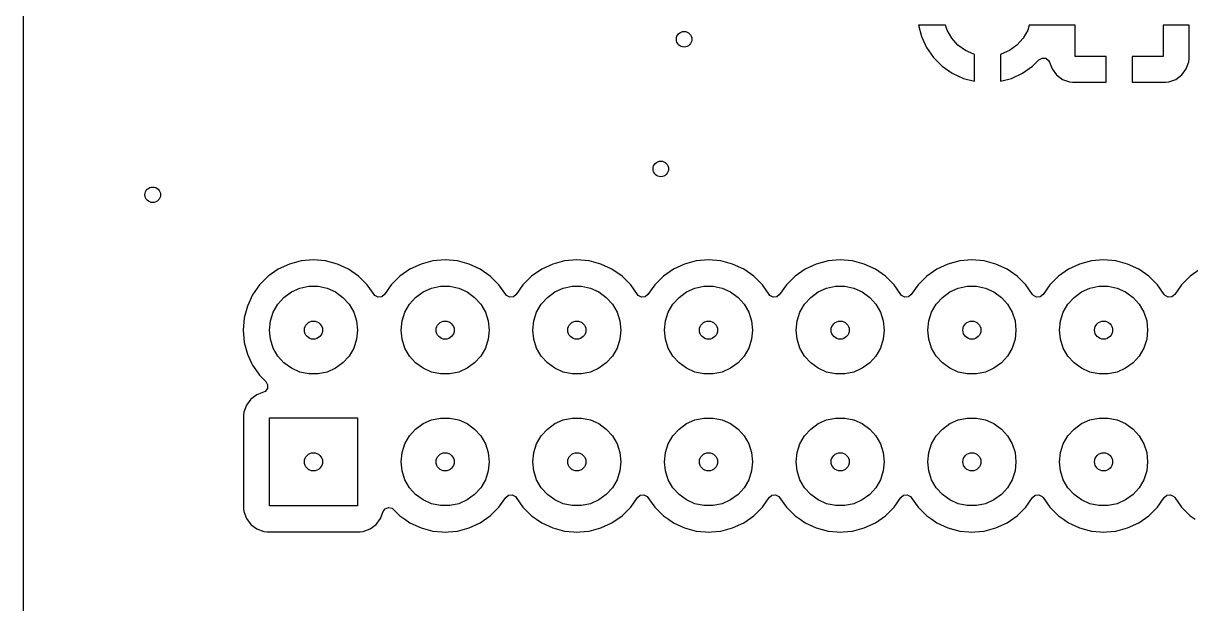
# Model space of a CAD drawing. Extents: x 0.03 to 1.97, y 0.03 to 3.58.
# Drawn here: x 0.03 to 0.916, y 2.692 to 3.133 of the extents above; entities that cross this region are included whole.
import ezdxf

# ---------------------------------------------------------------- set-up
doc = ezdxf.new("R2010")
doc.units = 0
doc.header["$MEASUREMENT"] = 0
doc.layers.add('BLACK', color=7, linetype='CONTINUOUS')

msp = doc.modelspace()

# ---------------------------------------------------------------- linework, layer by layer
at = {"layer": 'BLACK', "linetype": 'CONTINUOUS'}
for p, q in [((0.0297, 2.9), (0.0297, 3.24134)), ((0.70942, 3.1315), (0.71168, 3.12309)), ((0.73002, 3.1315), (0.70942, 3.1315)), ((0.73124, 3.12773), (0.73002, 3.1315)), ((0.79361, 3.1315), (0.79238, 3.12773)), ((0.82835, 3.1315), (0.79361, 3.1315)), ((0.82835, 3.10787), (0.82835, 3.1315)), ((0.91496, 3.1315), (0.89528, 3.1315)), ((0.89528, 3.1315), (0.89528, 3.10787)), ((0.91496, 3.10599), (0.91496, 3.1315)), ((0.71168, 3.12309), (0.71168, 3.12309)), ((0.71168, 3.12309), (0.71561, 3.11466)), ((0.73474, 3.12167), (0.73124, 3.12773)), ((0.73942, 3.11647), (0.73474, 3.12167)), ((0.78888, 3.12167), (0.7842, 3.11647)), ((0.79238, 3.12773), (0.78888, 3.12167)), ((0.71561, 3.11466), (0.72094, 3.10704)), ((0.74508, 3.11236), (0.73942, 3.11647)), ((0.75147, 3.10951), (0.74508, 3.11236)), ((0.77854, 3.11236), (0.77215, 3.10951)), ((0.7842, 3.11647), (0.77854, 3.11236)), ((0.72094, 3.10704), (0.72752, 3.10047)), ((0.75197, 3.10941), (0.75147, 3.10951)), ((0.75197, 3.08895), (0.75197, 3.10941)), ((0.77215, 3.10951), (0.77165, 3.10941)), ((0.77165, 3.10941), (0.77165, 3.08895)), ((0.79611, 3.10047), (0.80093, 3.10529)), ((0.80093, 3.10529), (0.80334, 3.10661)), ((0.80334, 3.10661), (0.80608, 3.10641)), ((0.80608, 3.10641), (0.80829, 3.10476)), ((0.80829, 3.10476), (0.80895, 3.10354)), ((0.80895, 3.10354), (0.81089, 3.09834)), ((0.85197, 3.10787), (0.82835, 3.10787)), ((0.85197, 3.08819), (0.85197, 3.10787)), ((0.89528, 3.10787), (0.87165, 3.10787)), ((0.87165, 3.10787), (0.87165, 3.08819)), ((0.91273, 3.09834), (0.91471, 3.10365)), ((0.91471, 3.10365), (0.91496, 3.10599)), ((0.91471, 3.10365), (0.91471, 3.10365)), ((0.91496, 3.10599), (0.91496, 3.10599)), ((0.72752, 3.10047), (0.73513, 3.09513)), ((0.73513, 3.09513), (0.74356, 3.0912)), ((0.78006, 3.0912), (0.78849, 3.09513)), ((0.78849, 3.09513), (0.79611, 3.10047)), ((0.81089, 3.09834), (0.81089, 3.09834)), ((0.81089, 3.09834), (0.81428, 3.09381)), ((0.81428, 3.09381), (0.81428, 3.09381)), ((0.81428, 3.09381), (0.81882, 3.09042)), ((0.90481, 3.09042), (0.90934, 3.09381)), ((0.90934, 3.09381), (0.91273, 3.09834)), ((0.90934, 3.09381), (0.90934, 3.09381)), ((0.91273, 3.09834), (0.91273, 3.09834)), ((0.74356, 3.0912), (0.74356, 3.0912)), ((0.74356, 3.0912), (0.75197, 3.08895)), ((0.77165, 3.08895), (0.78006, 3.0912)), ((0.78006, 3.0912), (0.78006, 3.0912)), ((0.81882, 3.09042), (0.81882, 3.09042)), ((0.81882, 3.09042), (0.82412, 3.08844)), ((0.82412, 3.08844), (0.82412, 3.08844)), ((0.82412, 3.08844), (0.82646, 3.08819)), ((0.82646, 3.08819), (0.82646, 3.08819)), ((0.82646, 3.08819), (0.85197, 3.08819)), ((0.87165, 3.08819), (0.89716, 3.08819)), ((0.89716, 3.08819), (0.8995, 3.08844)), ((0.89716, 3.08819), (0.89716, 3.08819)), ((0.8995, 3.08844), (0.90041, 3.08878)), ((0.8995, 3.08844), (0.8995, 3.08844)), ((0.90041, 3.08878), (0.90481, 3.09042)), ((0.90481, 3.09042), (0.90481, 3.09042)), ((0.24073, 2.95256), (0.23175, 2.95015)), ((0.25, 2.95337), (0.24073, 2.95256)), ((0.24073, 2.95256), (0.24073, 2.95256)), ((0.25927, 2.95256), (0.25, 2.95337)), ((0.25, 2.95337), (0.25, 2.95337)), ((0.26825, 2.95015), (0.25927, 2.95256)), ((0.25927, 2.95256), (0.25927, 2.95256)), ((0.34073, 2.95256), (0.33175, 2.95015)), ((0.35, 2.95337), (0.34073, 2.95256)), ((0.34073, 2.95256), (0.34073, 2.95256)), ((0.35927, 2.95256), (0.35, 2.95337)), ((0.35, 2.95337), (0.35, 2.95337)), ((0.36825, 2.95015), (0.35927, 2.95256)), ((0.35927, 2.95256), (0.35927, 2.95256)), ((0.44073, 2.95256), (0.43175, 2.95015)), ((0.45, 2.95337), (0.44073, 2.95256)), ((0.44073, 2.95256), (0.44073, 2.95256)), ((0.45927, 2.95256), (0.45, 2.95337)), ((0.45, 2.95337), (0.45, 2.95337)), ((0.46825, 2.95015), (0.45927, 2.95256)), ((0.45927, 2.95256), (0.45927, 2.95256)), ((0.54073, 2.95256), (0.53175, 2.95015)), ((0.55, 2.95337), (0.54073, 2.95256)), ((0.54073, 2.95256), (0.54073, 2.95256)), ((0.55927, 2.95256), (0.55, 2.95337)), ((0.55, 2.95337), (0.55, 2.95337)), ((0.56825, 2.95015), (0.55927, 2.95256)), ((0.55927, 2.95256), (0.55927, 2.95256)), ((0.64073, 2.95256), (0.63175, 2.95015)), ((0.65, 2.95337), (0.64073, 2.95256)), ((0.64073, 2.95256), (0.64073, 2.95256)), ((0.65927, 2.95256), (0.65, 2.95337)), ((0.65, 2.95337), (0.65, 2.95337)), ((0.66825, 2.95015), (0.65927, 2.95256)), ((0.65927, 2.95256), (0.65927, 2.95256)), ((0.74073, 2.95256), (0.73175, 2.95015)), ((0.75, 2.95337), (0.74073, 2.95256)), ((0.74073, 2.95256), (0.74073, 2.95256)), ((0.75927, 2.95256), (0.75, 2.95337)), ((0.75, 2.95337), (0.75, 2.95337)), ((0.76825, 2.95015), (0.75927, 2.95256)), ((0.75927, 2.95256), (0.75927, 2.95256)), ((0.84073, 2.95256), (0.83175, 2.95015)), ((0.85, 2.95337), (0.84073, 2.95256)), ((0.84073, 2.95256), (0.84073, 2.95256)), ((0.85927, 2.95256), (0.85, 2.95337)), ((0.85, 2.95337), (0.85, 2.95337)), ((0.86825, 2.95015), (0.85927, 2.95256)), ((0.85927, 2.95256), (0.85927, 2.95256)), ((0.22331, 2.94622), (0.21569, 2.94089)), ((0.23175, 2.95015), (0.22331, 2.94622)), ((0.22331, 2.94622), (0.22331, 2.94622)), ((0.23175, 2.95015), (0.23175, 2.95015)), ((0.27669, 2.94622), (0.26825, 2.95015)), ((0.26825, 2.95015), (0.26825, 2.95015)), ((0.26825, 2.95015), (0.26825, 2.95015)), ((0.28431, 2.94089), (0.27669, 2.94622)), ((0.27669, 2.94622), (0.27669, 2.94622)), ((0.27669, 2.94622), (0.27669, 2.94622)), ((0.32331, 2.94622), (0.31569, 2.94089)), ((0.33175, 2.95015), (0.32331, 2.94622)), ((0.32331, 2.94622), (0.32331, 2.94622)), ((0.33175, 2.95015), (0.33175, 2.95015)), ((0.37669, 2.94622), (0.36825, 2.95015)), ((0.36825, 2.95015), (0.36825, 2.95015)), ((0.36825, 2.95015), (0.36825, 2.95015)), ((0.38431, 2.94089), (0.37669, 2.94622)), ((0.37669, 2.94622), (0.37669, 2.94622)), ((0.37669, 2.94622), (0.37669, 2.94622)), ((0.42331, 2.94622), (0.41569, 2.94089)), ((0.43175, 2.95015), (0.42331, 2.94622)), ((0.42331, 2.94622), (0.42331, 2.94622)), ((0.43175, 2.95015), (0.43175, 2.95015)), ((0.47669, 2.94622), (0.46825, 2.95015)), ((0.46825, 2.95015), (0.46825, 2.95015)), ((0.46825, 2.95015), (0.46825, 2.95015)), ((0.48431, 2.94089), (0.47669, 2.94622)), ((0.47669, 2.94622), (0.47669, 2.94622)), ((0.47669, 2.94622), (0.47669, 2.94622)), ((0.52331, 2.94622), (0.51569, 2.94089)), ((0.53175, 2.95015), (0.52331, 2.94622)), ((0.52331, 2.94622), (0.52331, 2.94622)), ((0.53175, 2.95015), (0.53175, 2.95015)), ((0.57669, 2.94622), (0.56825, 2.95015)), ((0.56825, 2.95015), (0.56825, 2.95015)), ((0.56825, 2.95015), (0.56825, 2.95015)), ((0.58431, 2.94089), (0.57669, 2.94622)), ((0.57669, 2.94622), (0.57669, 2.94622)), ((0.57669, 2.94622), (0.57669, 2.94622)), ((0.62331, 2.94622), (0.61569, 2.94089)), ((0.63175, 2.95015), (0.62331, 2.94622)), ((0.62331, 2.94622), (0.62331, 2.94622)), ((0.63175, 2.95015), (0.63175, 2.95015)), ((0.67669, 2.94622), (0.66825, 2.95015)), ((0.66825, 2.95015), (0.66825, 2.95015)), ((0.66825, 2.95015), (0.66825, 2.95015)), ((0.68431, 2.94089), (0.67669, 2.94622)), ((0.67669, 2.94622), (0.67669, 2.94622)), ((0.67669, 2.94622), (0.67669, 2.94622)), ((0.72331, 2.94622), (0.71569, 2.94089)), ((0.73175, 2.95015), (0.72331, 2.94622)), ((0.72331, 2.94622), (0.72331, 2.94622)), ((0.73175, 2.95015), (0.73175, 2.95015)), ((0.77669, 2.94622), (0.76825, 2.95015)), ((0.76825, 2.95015), (0.76825, 2.95015)), ((0.76825, 2.95015), (0.76825, 2.95015)), ((0.78431, 2.94089), (0.77669, 2.94622)), ((0.77669, 2.94622), (0.77669, 2.94622)), ((0.77669, 2.94622), (0.77669, 2.94622)), ((0.82331, 2.94622), (0.81569, 2.94089)), ((0.83175, 2.95015), (0.82331, 2.94622)), ((0.82331, 2.94622), (0.82331, 2.94622)), ((0.83175, 2.95015), (0.83175, 2.95015)), ((0.87669, 2.94622), (0.86825, 2.95015)), ((0.86825, 2.95015), (0.86825, 2.95015)), ((0.86825, 2.95015), (0.86825, 2.95015)), ((0.88431, 2.94089), (0.87669, 2.94622)), ((0.87669, 2.94622), (0.87669, 2.94622)), ((0.87669, 2.94622), (0.87669, 2.94622)), ((0.92331, 2.94622), (0.91569, 2.94089)), ((0.20911, 2.93431), (0.20378, 2.92669)), ((0.21569, 2.94089), (0.20911, 2.93431)), ((0.29089, 2.93431), (0.28431, 2.94089)), ((0.28431, 2.94089), (0.28431, 2.94089)), ((0.296, 2.927), (0.29089, 2.93431)), ((0.30911, 2.93431), (0.304, 2.927)), ((0.31569, 2.94089), (0.30911, 2.93431)), ((0.39089, 2.93431), (0.38431, 2.94089)), ((0.38431, 2.94089), (0.38431, 2.94089)), ((0.396, 2.927), (0.39089, 2.93431)), ((0.40911, 2.93431), (0.404, 2.927)), ((0.41569, 2.94089), (0.40911, 2.93431)), ((0.49089, 2.93431), (0.48431, 2.94089)), ((0.48431, 2.94089), (0.48431, 2.94089)), ((0.496, 2.927), (0.49089, 2.93431)), ((0.50911, 2.93431), (0.504, 2.927)), ((0.51569, 2.94089), (0.50911, 2.93431)), ((0.59089, 2.93431), (0.58431, 2.94089)), ((0.58431, 2.94089), (0.58431, 2.94089)), ((0.596, 2.927), (0.59089, 2.93431)), ((0.60911, 2.93431), (0.604, 2.927)), ((0.61569, 2.94089), (0.60911, 2.93431)), ((0.69089, 2.93431), (0.68431, 2.94089)), ((0.68431, 2.94089), (0.68431, 2.94089)), ((0.696, 2.927), (0.69089, 2.93431)), ((0.70911, 2.93431), (0.704, 2.927)), ((0.71569, 2.94089), (0.70911, 2.93431)), ((0.79089, 2.93431), (0.78431, 2.94089)), ((0.78431, 2.94089), (0.78431, 2.94089)), ((0.796, 2.927), (0.79089, 2.93431)), ((0.80911, 2.93431), (0.804, 2.927)), ((0.81569, 2.94089), (0.80911, 2.93431)), ((0.89089, 2.93431), (0.88431, 2.94089)), ((0.88431, 2.94089), (0.88431, 2.94089)), ((0.896, 2.927), (0.89089, 2.93431)), ((0.90911, 2.93431), (0.904, 2.927)), ((0.91569, 2.94089), (0.90911, 2.93431)), ((0.20378, 2.92669), (0.19985, 2.91825)), ((0.20378, 2.92669), (0.20378, 2.92669)), ((0.22761, 2.92487), (0.23327, 2.92898)), ((0.23327, 2.92898), (0.23966, 2.93183)), ((0.23966, 2.93183), (0.2465, 2.93328)), ((0.2465, 2.93328), (0.2535, 2.93328)), ((0.2535, 2.93328), (0.26034, 2.93183)), ((0.26034, 2.93183), (0.26673, 2.92898)), ((0.26673, 2.92898), (0.27239, 2.92487)), ((0.29666, 2.92624), (0.296, 2.927)), ((0.29911, 2.925), (0.29666, 2.92624)), ((0.30185, 2.92528), (0.29911, 2.925)), ((0.304, 2.927), (0.30185, 2.92528)), ((0.32761, 2.92487), (0.33327, 2.92898)), ((0.33327, 2.92898), (0.33966, 2.93183)), ((0.33966, 2.93183), (0.3465, 2.93328)), ((0.3465, 2.93328), (0.3535, 2.93328)), ((0.3535, 2.93328), (0.36034, 2.93183)), ((0.36034, 2.93183), (0.36673, 2.92898)), ((0.36673, 2.92898), (0.37239, 2.92487)), ((0.39666, 2.92624), (0.396, 2.927)), ((0.39911, 2.925), (0.39666, 2.92624)), ((0.40185, 2.92528), (0.39911, 2.925)), ((0.404, 2.927), (0.40185, 2.92528)), ((0.42761, 2.92487), (0.43327, 2.92898)), ((0.43327, 2.92898), (0.43966, 2.93183)), ((0.43966, 2.93183), (0.4465, 2.93328)), ((0.4465, 2.93328), (0.4535, 2.93328)), ((0.4535, 2.93328), (0.46034, 2.93183)), ((0.46034, 2.93183), (0.46673, 2.92898)), ((0.46673, 2.92898), (0.47239, 2.92487)), ((0.49666, 2.92624), (0.496, 2.927)), ((0.49911, 2.925), (0.49666, 2.92624)), ((0.50185, 2.92528), (0.49911, 2.925)), ((0.504, 2.927), (0.50185, 2.92528)), ((0.52761, 2.92487), (0.53327, 2.92898)), ((0.53327, 2.92898), (0.53966, 2.93183)), ((0.53966, 2.93183), (0.5465, 2.93328)), ((0.5465, 2.93328), (0.5535, 2.93328)), ((0.5535, 2.93328), (0.56034, 2.93183)), ((0.56034, 2.93183), (0.56673, 2.92898)), ((0.56673, 2.92898), (0.57239, 2.92487)), ((0.59666, 2.92624), (0.596, 2.927)), ((0.59911, 2.925), (0.59666, 2.92624)), ((0.60185, 2.92528), (0.59911, 2.925)), ((0.604, 2.927), (0.60185, 2.92528)), ((0.62761, 2.92487), (0.63327, 2.92898)), ((0.63327, 2.92898), (0.63966, 2.93183)), ((0.63966, 2.93183), (0.6465, 2.93328)), ((0.6465, 2.93328), (0.6535, 2.93328)), ((0.6535, 2.93328), (0.66034, 2.93183)), ((0.66034, 2.93183), (0.66673, 2.92898)), ((0.66673, 2.92898), (0.67239, 2.92487)), ((0.69666, 2.92624), (0.696, 2.927)), ((0.69911, 2.925), (0.69666, 2.92624)), ((0.70185, 2.92528), (0.69911, 2.925)), ((0.704, 2.927), (0.70185, 2.92528)), ((0.72761, 2.92487), (0.73327, 2.92898)), ((0.73327, 2.92898), (0.73966, 2.93183)), ((0.73966, 2.93183), (0.7465, 2.93328)), ((0.7465, 2.93328), (0.7535, 2.93328)), ((0.7535, 2.93328), (0.76034, 2.93183)), ((0.76034, 2.93183), (0.76673, 2.92898)), ((0.76673, 2.92898), (0.77239, 2.92487)), ((0.79666, 2.92624), (0.796, 2.927)), ((0.79911, 2.925), (0.79666, 2.92624)), ((0.80185, 2.92528), (0.79911, 2.925)), ((0.804, 2.927), (0.80185, 2.92528)), ((0.82761, 2.92487), (0.83327, 2.92898)), ((0.83327, 2.92898), (0.83966, 2.93183)), ((0.83966, 2.93183), (0.8465, 2.93328)), ((0.8465, 2.93328), (0.8535, 2.93328)), ((0.8535, 2.93328), (0.86034, 2.93183)), ((0.86034, 2.93183), (0.86673, 2.92898)), ((0.86673, 2.92898), (0.87239, 2.92487)), ((0.89666, 2.92624), (0.896, 2.927)), ((0.89911, 2.925), (0.89666, 2.92624)), ((0.90185, 2.92528), (0.89911, 2.925)), ((0.904, 2.927), (0.90185, 2.92528)), ((0.19985, 2.91825), (0.19744, 2.90927)), ((0.19985, 2.91825), (0.19985, 2.91825)), ((0.21943, 2.91361), (0.22293, 2.91967)), ((0.22293, 2.91967), (0.22761, 2.92487)), ((0.27239, 2.92487), (0.27707, 2.91967)), ((0.27707, 2.91967), (0.28057, 2.91361)), ((0.31943, 2.91361), (0.32293, 2.91967)), ((0.32293, 2.91967), (0.32761, 2.92487)), ((0.37239, 2.92487), (0.37707, 2.91967)), ((0.37707, 2.91967), (0.38057, 2.91361)), ((0.41943, 2.91361), (0.42293, 2.91967)), ((0.42293, 2.91967), (0.42761, 2.92487)), ((0.47239, 2.92487), (0.47707, 2.91967)), ((0.47707, 2.91967), (0.48057, 2.91361)), ((0.51943, 2.91361), (0.52293, 2.91967)), ((0.52293, 2.91967), (0.52761, 2.92487)), ((0.57239, 2.92487), (0.57707, 2.91967)), ((0.57707, 2.91967), (0.58057, 2.91361)), ((0.61943, 2.91361), (0.62293, 2.91967)), ((0.62293, 2.91967), (0.62761, 2.92487)), ((0.67239, 2.92487), (0.67707, 2.91967)), ((0.67707, 2.91967), (0.68057, 2.91361)), ((0.71943, 2.91361), (0.72293, 2.91967)), ((0.72293, 2.91967), (0.72761, 2.92487)), ((0.77239, 2.92487), (0.77707, 2.91967)), ((0.77707, 2.91967), (0.78057, 2.91361)), ((0.81943, 2.91361), (0.82293, 2.91967)), ((0.82293, 2.91967), (0.82761, 2.92487)), ((0.87239, 2.92487), (0.87707, 2.91967)), ((0.87707, 2.91967), (0.88057, 2.91361)), ((0.19744, 2.90927), (0.19663, 2.9)), ((0.19744, 2.90927), (0.19744, 2.90927)), ((0.21727, 2.90696), (0.21943, 2.91361)), ((0.28057, 2.91361), (0.28273, 2.90696)), ((0.31727, 2.90696), (0.31943, 2.91361)), ((0.38057, 2.91361), (0.38273, 2.90696)), ((0.41727, 2.90696), (0.41943, 2.91361)), ((0.48057, 2.91361), (0.48273, 2.90696)), ((0.51727, 2.90696), (0.51943, 2.91361)), ((0.58057, 2.91361), (0.58273, 2.90696)), ((0.61727, 2.90696), (0.61943, 2.91361)), ((0.68057, 2.91361), (0.68273, 2.90696)), ((0.71727, 2.90696), (0.71943, 2.91361)), ((0.78057, 2.91361), (0.78273, 2.90696)), ((0.81727, 2.90696), (0.81943, 2.91361)), ((0.88057, 2.91361), (0.88273, 2.90696)), ((0.0297, 2.605), (0.0297, 2.9)), ((0.19663, 2.9), (0.19744, 2.89073)), ((0.19663, 2.9), (0.19663, 2.9)), ((0.21654, 2.9), (0.21727, 2.90696)), ((0.21727, 2.89304), (0.21654, 2.9)), ((0.28273, 2.90696), (0.28346, 2.9)), ((0.28346, 2.9), (0.28273, 2.89304)), ((0.31654, 2.9), (0.31727, 2.90696)), ((0.31727, 2.89304), (0.31654, 2.9)), ((0.38273, 2.90696), (0.38346, 2.9)), ((0.38346, 2.9), (0.38273, 2.89304)), ((0.41654, 2.9), (0.41727, 2.90696)), ((0.41727, 2.89304), (0.41654, 2.9)), ((0.48273, 2.90696), (0.48346, 2.9)), ((0.48346, 2.9), (0.48273, 2.89304)), ((0.51654, 2.9), (0.51727, 2.90696)), ((0.51727, 2.89304), (0.51654, 2.9)), ((0.58273, 2.90696), (0.58346, 2.9)), ((0.58346, 2.9), (0.58273, 2.89304)), ((0.61654, 2.9), (0.61727, 2.90696)), ((0.61727, 2.89304), (0.61654, 2.9)), ((0.68273, 2.90696), (0.68346, 2.9)), ((0.68346, 2.9), (0.68273, 2.89304)), ((0.71654, 2.9), (0.71727, 2.90696)), ((0.71727, 2.89304), (0.71654, 2.9)), ((0.78273, 2.90696), (0.78346, 2.9)), ((0.78346, 2.9), (0.78273, 2.89304)), ((0.81654, 2.9), (0.81727, 2.90696)), ((0.81727, 2.89304), (0.81654, 2.9)), ((0.88273, 2.90696), (0.88346, 2.9)), ((0.88346, 2.9), (0.88273, 2.89304)), ((0.19744, 2.89073), (0.19744, 2.89073)), ((0.19744, 2.89073), (0.19985, 2.88175)), ((0.21943, 2.88639), (0.21727, 2.89304)), ((0.28273, 2.89304), (0.28057, 2.88639)), ((0.31943, 2.88639), (0.31727, 2.89304)), ((0.38273, 2.89304), (0.38057, 2.88639)), ((0.41943, 2.88639), (0.41727, 2.89304)), ((0.48273, 2.89304), (0.48057, 2.88639)), ((0.51943, 2.88639), (0.51727, 2.89304)), ((0.58273, 2.89304), (0.58057, 2.88639)), ((0.61943, 2.88639), (0.61727, 2.89304)), ((0.68273, 2.89304), (0.68057, 2.88639)), ((0.71943, 2.88639), (0.71727, 2.89304)), ((0.78273, 2.89304), (0.78057, 2.88639)), ((0.81943, 2.88639), (0.81727, 2.89304)), ((0.88273, 2.89304), (0.88057, 2.88639)), ((0.19985, 2.88175), (0.19985, 2.88175)), ((0.19985, 2.88175), (0.19985, 2.88175)), ((0.19985, 2.88175), (0.20298, 2.87502)), ((0.22293, 2.88033), (0.21943, 2.88639)), ((0.28057, 2.88639), (0.27707, 2.88033)), ((0.32293, 2.88033), (0.31943, 2.88639)), ((0.38057, 2.88639), (0.37707, 2.88033)), ((0.42293, 2.88033), (0.41943, 2.88639)), ((0.48057, 2.88639), (0.47707, 2.88033)), ((0.52293, 2.88033), (0.51943, 2.88639)), ((0.58057, 2.88639), (0.57707, 2.88033)), ((0.62293, 2.88033), (0.61943, 2.88639)), ((0.68057, 2.88639), (0.67707, 2.88033)), ((0.72293, 2.88033), (0.71943, 2.88639)), ((0.78057, 2.88639), (0.77707, 2.88033)), ((0.82293, 2.88033), (0.81943, 2.88639)), ((0.88057, 2.88639), (0.87707, 2.88033)), ((0.20298, 2.87502), (0.20378, 2.87331)), ((0.20378, 2.87331), (0.20378, 2.87331)), ((0.20378, 2.87331), (0.20804, 2.86722)), ((0.22761, 2.87513), (0.22293, 2.88033)), ((0.23327, 2.87102), (0.22761, 2.87513)), ((0.27239, 2.87513), (0.26673, 2.87102)), ((0.27707, 2.88033), (0.27239, 2.87513)), ((0.32761, 2.87513), (0.32293, 2.88033)), ((0.33327, 2.87102), (0.32761, 2.87513)), ((0.37239, 2.87513), (0.36673, 2.87102)), ((0.37707, 2.88033), (0.37239, 2.87513)), ((0.42761, 2.87513), (0.42293, 2.88033)), ((0.43327, 2.87102), (0.42761, 2.87513)), ((0.47239, 2.87513), (0.46673, 2.87102)), ((0.47707, 2.88033), (0.47239, 2.87513)), ((0.52761, 2.87513), (0.52293, 2.88033)), ((0.53327, 2.87102), (0.52761, 2.87513)), ((0.57239, 2.87513), (0.56673, 2.87102)), ((0.57707, 2.88033), (0.57239, 2.87513)), ((0.62761, 2.87513), (0.62293, 2.88033)), ((0.63327, 2.87102), (0.62761, 2.87513)), ((0.67239, 2.87513), (0.66673, 2.87102)), ((0.67707, 2.88033), (0.67239, 2.87513)), ((0.72761, 2.87513), (0.72293, 2.88033)), ((0.73327, 2.87102), (0.72761, 2.87513)), ((0.77239, 2.87513), (0.76673, 2.87102)), ((0.77707, 2.88033), (0.77239, 2.87513)), ((0.82761, 2.87513), (0.82293, 2.88033)), ((0.83327, 2.87102), (0.82761, 2.87513)), ((0.87239, 2.87513), (0.86673, 2.87102)), ((0.87707, 2.88033), (0.87239, 2.87513)), ((0.20804, 2.86722), (0.20911, 2.86569)), ((0.20911, 2.86569), (0.20911, 2.86569)), ((0.20911, 2.86569), (0.21391, 2.86089)), ((0.23966, 2.86817), (0.23327, 2.87102)), ((0.2465, 2.86672), (0.23966, 2.86817)), ((0.2535, 2.86672), (0.2465, 2.86672)), ((0.26034, 2.86817), (0.2535, 2.86672)), ((0.26673, 2.87102), (0.26034, 2.86817)), ((0.33966, 2.86817), (0.33327, 2.87102)), ((0.3465, 2.86672), (0.33966, 2.86817)), ((0.3535, 2.86672), (0.3465, 2.86672)), ((0.36034, 2.86817), (0.3535, 2.86672)), ((0.36673, 2.87102), (0.36034, 2.86817)), ((0.43966, 2.86817), (0.43327, 2.87102)), ((0.4465, 2.86672), (0.43966, 2.86817)), ((0.4535, 2.86672), (0.4465, 2.86672)), ((0.46034, 2.86817), (0.4535, 2.86672)), ((0.46673, 2.87102), (0.46034, 2.86817)), ((0.53966, 2.86817), (0.53327, 2.87102)), ((0.5465, 2.86672), (0.53966, 2.86817)), ((0.5535, 2.86672), (0.5465, 2.86672)), ((0.56034, 2.86817), (0.5535, 2.86672)), ((0.56673, 2.87102), (0.56034, 2.86817)), ((0.63966, 2.86817), (0.63327, 2.87102)), ((0.6465, 2.86672), (0.63966, 2.86817)), ((0.6535, 2.86672), (0.6465, 2.86672)), ((0.66034, 2.86817), (0.6535, 2.86672)), ((0.66673, 2.87102), (0.66034, 2.86817)), ((0.73966, 2.86817), (0.73327, 2.87102)), ((0.7465, 2.86672), (0.73966, 2.86817)), ((0.7535, 2.86672), (0.7465, 2.86672)), ((0.76034, 2.86817), (0.7535, 2.86672)), ((0.76673, 2.87102), (0.76034, 2.86817)), ((0.83966, 2.86817), (0.83327, 2.87102)), ((0.8465, 2.86672), (0.83966, 2.86817)), ((0.8535, 2.86672), (0.8465, 2.86672)), ((0.86034, 2.86817), (0.8535, 2.86672)), ((0.86673, 2.87102), (0.86034, 2.86817)), ((0.21504, 2.85573), (0.21339, 2.85353)), ((0.21391, 2.86089), (0.21523, 2.85848)), ((0.21523, 2.85848), (0.21504, 2.85573)), ((0.20246, 2.84754), (0.19906, 2.84301)), ((0.20699, 2.85094), (0.20246, 2.84754)), ((0.20246, 2.84754), (0.20246, 2.84754)), ((0.21217, 2.85287), (0.20699, 2.85094)), ((0.20699, 2.85094), (0.20699, 2.85094)), ((0.21339, 2.85353), (0.21217, 2.85287)), ((0.19708, 2.8377), (0.19683, 2.83535)), ((0.19906, 2.84301), (0.19708, 2.8377)), ((0.19906, 2.84301), (0.19906, 2.84301)), ((0.19683, 2.83535), (0.19683, 2.83535)), ((0.19683, 2.83535), (0.19683, 2.76465)), ((0.21654, 2.76654), (0.21654, 2.83346)), ((0.21654, 2.83346), (0.28346, 2.83346)), ((0.28346, 2.83346), (0.28346, 2.76654)), ((0.32761, 2.82487), (0.33327, 2.82898)), ((0.33327, 2.82898), (0.33966, 2.83183)), ((0.33966, 2.83183), (0.3465, 2.83328)), ((0.3465, 2.83328), (0.3535, 2.83328)), ((0.3535, 2.83328), (0.36034, 2.83183)), ((0.36034, 2.83183), (0.36673, 2.82898)), ((0.36673, 2.82898), (0.37239, 2.82487)), ((0.42761, 2.82487), (0.43327, 2.82898)), ((0.43327, 2.82898), (0.43966, 2.83183)), ((0.43966, 2.83183), (0.4465, 2.83328)), ((0.4465, 2.83328), (0.4535, 2.83328)), ((0.4535, 2.83328), (0.46034, 2.83183)), ((0.46034, 2.83183), (0.46673, 2.82898)), ((0.46673, 2.82898), (0.47239, 2.82487)), ((0.52761, 2.82487), (0.53327, 2.82898)), ((0.53327, 2.82898), (0.53966, 2.83183)), ((0.53966, 2.83183), (0.5465, 2.83328)), ((0.5465, 2.83328), (0.5535, 2.83328)), ((0.5535, 2.83328), (0.56034, 2.83183)), ((0.56034, 2.83183), (0.56673, 2.82898)), ((0.56673, 2.82898), (0.57239, 2.82487)), ((0.62761, 2.82487), (0.63327, 2.82898)), ((0.63327, 2.82898), (0.63966, 2.83183)), ((0.63966, 2.83183), (0.6465, 2.83328)), ((0.6465, 2.83328), (0.6535, 2.83328)), ((0.6535, 2.83328), (0.66034, 2.83183)), ((0.66034, 2.83183), (0.66673, 2.82898)), ((0.66673, 2.82898), (0.67239, 2.82487)), ((0.72761, 2.82487), (0.73327, 2.82898)), ((0.73327, 2.82898), (0.73966, 2.83183)), ((0.73966, 2.83183), (0.7465, 2.83328)), ((0.7465, 2.83328), (0.7535, 2.83328)), ((0.7535, 2.83328), (0.76034, 2.83183)), ((0.76034, 2.83183), (0.76673, 2.82898)), ((0.76673, 2.82898), (0.77239, 2.82487)), ((0.82761, 2.82487), (0.83327, 2.82898)), ((0.83327, 2.82898), (0.83966, 2.83183)), ((0.83966, 2.83183), (0.8465, 2.83328)), ((0.8465, 2.83328), (0.8535, 2.83328)), ((0.8535, 2.83328), (0.86034, 2.83183)), ((0.86034, 2.83183), (0.86673, 2.82898)), ((0.86673, 2.82898), (0.87239, 2.82487)), ((0.31943, 2.81361), (0.32293, 2.81967)), ((0.32293, 2.81967), (0.32761, 2.82487)), ((0.37239, 2.82487), (0.37707, 2.81967)), ((0.37707, 2.81967), (0.38057, 2.81361)), ((0.41943, 2.81361), (0.42293, 2.81967)), ((0.42293, 2.81967), (0.42761, 2.82487)), ((0.47239, 2.82487), (0.47707, 2.81967)), ((0.47707, 2.81967), (0.48057, 2.81361)), ((0.51943, 2.81361), (0.52293, 2.81967)), ((0.52293, 2.81967), (0.52761, 2.82487)), ((0.57239, 2.82487), (0.57707, 2.81967)), ((0.57707, 2.81967), (0.58057, 2.81361)), ((0.61943, 2.81361), (0.62293, 2.81967)), ((0.62293, 2.81967), (0.62761, 2.82487)), ((0.67239, 2.82487), (0.67707, 2.81967)), ((0.67707, 2.81967), (0.68057, 2.81361)), ((0.71943, 2.81361), (0.72293, 2.81967)), ((0.72293, 2.81967), (0.72761, 2.82487)), ((0.77239, 2.82487), (0.77707, 2.81967)), ((0.77707, 2.81967), (0.78057, 2.81361)), ((0.81943, 2.81361), (0.82293, 2.81967)), ((0.82293, 2.81967), (0.82761, 2.82487)), ((0.87239, 2.82487), (0.87707, 2.81967)), ((0.87707, 2.81967), (0.88057, 2.81361)), ((0.31727, 2.80696), (0.31943, 2.81361)), ((0.38057, 2.81361), (0.38273, 2.80696)), ((0.41727, 2.80696), (0.41943, 2.81361)), ((0.48057, 2.81361), (0.48273, 2.80696)), ((0.51727, 2.80696), (0.51943, 2.81361)), ((0.58057, 2.81361), (0.58273, 2.80696)), ((0.61727, 2.80696), (0.61943, 2.81361)), ((0.68057, 2.81361), (0.68273, 2.80696)), ((0.71727, 2.80696), (0.71943, 2.81361)), ((0.78057, 2.81361), (0.78273, 2.80696)), ((0.81727, 2.80696), (0.81943, 2.81361)), ((0.88057, 2.81361), (0.88273, 2.80696)), ((0.31654, 2.8), (0.31727, 2.80696)), ((0.38273, 2.80696), (0.38346, 2.8)), ((0.41654, 2.8), (0.41727, 2.80696)), ((0.48273, 2.80696), (0.48346, 2.8)), ((0.51654, 2.8), (0.51727, 2.80696)), ((0.58273, 2.80696), (0.58346, 2.8)), ((0.61654, 2.8), (0.61727, 2.80696)), ((0.68273, 2.80696), (0.68346, 2.8)), ((0.71654, 2.8), (0.71727, 2.80696)), ((0.78273, 2.80696), (0.78346, 2.8)), ((0.81654, 2.8), (0.81727, 2.80696)), ((0.88273, 2.80696), (0.88346, 2.8)), ((0.31727, 2.79304), (0.31654, 2.8)), ((0.31943, 2.78639), (0.31727, 2.79304)), ((0.38273, 2.79304), (0.38057, 2.78639)), ((0.38346, 2.8), (0.38273, 2.79304)), ((0.41727, 2.79304), (0.41654, 2.8)), ((0.41943, 2.78639), (0.41727, 2.79304)), ((0.48273, 2.79304), (0.48057, 2.78639)), ((0.48346, 2.8), (0.48273, 2.79304)), ((0.51727, 2.79304), (0.51654, 2.8)), ((0.51943, 2.78639), (0.51727, 2.79304)), ((0.58273, 2.79304), (0.58057, 2.78639)), ((0.58346, 2.8), (0.58273, 2.79304)), ((0.61727, 2.79304), (0.61654, 2.8)), ((0.61943, 2.78639), (0.61727, 2.79304)), ((0.68273, 2.79304), (0.68057, 2.78639)), ((0.68346, 2.8), (0.68273, 2.79304)), ((0.71727, 2.79304), (0.71654, 2.8)), ((0.71943, 2.78639), (0.71727, 2.79304)), ((0.78273, 2.79304), (0.78057, 2.78639)), ((0.78346, 2.8), (0.78273, 2.79304)), ((0.81727, 2.79304), (0.81654, 2.8)), ((0.81943, 2.78639), (0.81727, 2.79304)), ((0.88273, 2.79304), (0.88057, 2.78639)), ((0.88346, 2.8), (0.88273, 2.79304)), ((0.32293, 2.78033), (0.31943, 2.78639)), ((0.38057, 2.78639), (0.37707, 2.78033)), ((0.42293, 2.78033), (0.41943, 2.78639)), ((0.48057, 2.78639), (0.47707, 2.78033)), ((0.52293, 2.78033), (0.51943, 2.78639)), ((0.58057, 2.78639), (0.57707, 2.78033)), ((0.62293, 2.78033), (0.61943, 2.78639)), ((0.68057, 2.78639), (0.67707, 2.78033)), ((0.72293, 2.78033), (0.71943, 2.78639)), ((0.78057, 2.78639), (0.77707, 2.78033)), ((0.82293, 2.78033), (0.81943, 2.78639)), ((0.88057, 2.78639), (0.87707, 2.78033)), ((0.32761, 2.77513), (0.32293, 2.78033)), ((0.33327, 2.77102), (0.32761, 2.77513)), ((0.37239, 2.77513), (0.36673, 2.77102)), ((0.37707, 2.78033), (0.37239, 2.77513)), ((0.396, 2.773), (0.39815, 2.77472)), ((0.39815, 2.77472), (0.40089, 2.775)), ((0.40089, 2.775), (0.40334, 2.77376)), ((0.42761, 2.77513), (0.42293, 2.78033)), ((0.43327, 2.77102), (0.42761, 2.77513)), ((0.47239, 2.77513), (0.46673, 2.77102)), ((0.47707, 2.78033), (0.47239, 2.77513)), ((0.496, 2.773), (0.49815, 2.77472)), ((0.49815, 2.77472), (0.50089, 2.775)), ((0.50089, 2.775), (0.50334, 2.77376)), ((0.52761, 2.77513), (0.52293, 2.78033)), ((0.53327, 2.77102), (0.52761, 2.77513)), ((0.57239, 2.77513), (0.56673, 2.77102)), ((0.57707, 2.78033), (0.57239, 2.77513)), ((0.596, 2.773), (0.59815, 2.77472)), ((0.59815, 2.77472), (0.60089, 2.775)), ((0.60089, 2.775), (0.60334, 2.77376)), ((0.62761, 2.77513), (0.62293, 2.78033)), ((0.63327, 2.77102), (0.62761, 2.77513)), ((0.67239, 2.77513), (0.66673, 2.77102)), ((0.67707, 2.78033), (0.67239, 2.77513)), ((0.696, 2.773), (0.69815, 2.77472)), ((0.69815, 2.77472), (0.70089, 2.775)), ((0.70089, 2.775), (0.70334, 2.77376)), ((0.72761, 2.77513), (0.72293, 2.78033)), ((0.73327, 2.77102), (0.72761, 2.77513)), ((0.77239, 2.77513), (0.76673, 2.77102)), ((0.77707, 2.78033), (0.77239, 2.77513)), ((0.796, 2.773), (0.79815, 2.77472)), ((0.79815, 2.77472), (0.80089, 2.775)), ((0.80089, 2.775), (0.80334, 2.77376)), ((0.82761, 2.77513), (0.82293, 2.78033)), ((0.83327, 2.77102), (0.82761, 2.77513)), ((0.87239, 2.77513), (0.86673, 2.77102)), ((0.87707, 2.78033), (0.87239, 2.77513)), ((0.896, 2.773), (0.89815, 2.77472)), ((0.89815, 2.77472), (0.90089, 2.775)), ((0.90089, 2.775), (0.90334, 2.77376)), ((0.28346, 2.76654), (0.21654, 2.76654)), ((0.33966, 2.76817), (0.33327, 2.77102)), ((0.3465, 2.76672), (0.33966, 2.76817)), ((0.3535, 2.76672), (0.3465, 2.76672)), ((0.36034, 2.76817), (0.3535, 2.76672)), ((0.36673, 2.77102), (0.36034, 2.76817)), ((0.38431, 2.75911), (0.39089, 2.76569)), ((0.39089, 2.76569), (0.396, 2.773)), ((0.40334, 2.77376), (0.404, 2.773)), ((0.404, 2.773), (0.40911, 2.76569)), ((0.40911, 2.76569), (0.40911, 2.76569)), ((0.40911, 2.76569), (0.41569, 2.75911)), ((0.43966, 2.76817), (0.43327, 2.77102)), ((0.4465, 2.76672), (0.43966, 2.76817)), ((0.4535, 2.76672), (0.4465, 2.76672)), ((0.46034, 2.76817), (0.4535, 2.76672)), ((0.46673, 2.77102), (0.46034, 2.76817)), ((0.48431, 2.75911), (0.49089, 2.76569)), ((0.49089, 2.76569), (0.496, 2.773)), ((0.50334, 2.77376), (0.504, 2.773)), ((0.504, 2.773), (0.50911, 2.76569)), ((0.50911, 2.76569), (0.50911, 2.76569)), ((0.50911, 2.76569), (0.51569, 2.75911)), ((0.53966, 2.76817), (0.53327, 2.77102)), ((0.5465, 2.76672), (0.53966, 2.76817)), ((0.5535, 2.76672), (0.5465, 2.76672)), ((0.56034, 2.76817), (0.5535, 2.76672)), ((0.56673, 2.77102), (0.56034, 2.76817)), ((0.58431, 2.75911), (0.59089, 2.76569)), ((0.59089, 2.76569), (0.596, 2.773)), ((0.60334, 2.77376), (0.604, 2.773)), ((0.604, 2.773), (0.60911, 2.76569)), ((0.60911, 2.76569), (0.60911, 2.76569)), ((0.60911, 2.76569), (0.61569, 2.75911)), ((0.63966, 2.76817), (0.63327, 2.77102)), ((0.6465, 2.76672), (0.63966, 2.76817)), ((0.6535, 2.76672), (0.6465, 2.76672)), ((0.66034, 2.76817), (0.6535, 2.76672)), ((0.66673, 2.77102), (0.66034, 2.76817)), ((0.68431, 2.75911), (0.69089, 2.76569)), ((0.69089, 2.76569), (0.696, 2.773)), ((0.70334, 2.77376), (0.704, 2.773)), ((0.704, 2.773), (0.70911, 2.76569)), ((0.70911, 2.76569), (0.70911, 2.76569)), ((0.70911, 2.76569), (0.71569, 2.75911)), ((0.73966, 2.76817), (0.73327, 2.77102)), ((0.7465, 2.76672), (0.73966, 2.76817)), ((0.7535, 2.76672), (0.7465, 2.76672)), ((0.76034, 2.76817), (0.7535, 2.76672)), ((0.76673, 2.77102), (0.76034, 2.76817)), ((0.78431, 2.75911), (0.79089, 2.76569)), ((0.79089, 2.76569), (0.796, 2.773)), ((0.80334, 2.77376), (0.804, 2.773)), ((0.804, 2.773), (0.80911, 2.76569)), ((0.80911, 2.76569), (0.80911, 2.76569)), ((0.80911, 2.76569), (0.81569, 2.75911)), ((0.83966, 2.76817), (0.83327, 2.77102)), ((0.8465, 2.76672), (0.83966, 2.76817)), ((0.8535, 2.76672), (0.8465, 2.76672)), ((0.86034, 2.76817), (0.8535, 2.76672)), ((0.86673, 2.77102), (0.86034, 2.76817)), ((0.88431, 2.75911), (0.89089, 2.76569)), ((0.89089, 2.76569), (0.896, 2.773)), ((0.90334, 2.77376), (0.904, 2.773)), ((0.904, 2.773), (0.90911, 2.76569)), ((0.90911, 2.76569), (0.90911, 2.76569)), ((0.90911, 2.76569), (0.91569, 2.75911)), ((0.19683, 2.76465), (0.19683, 2.76465)), ((0.19683, 2.76465), (0.19708, 2.7623)), ((0.19708, 2.7623), (0.19906, 2.75699)), ((0.19906, 2.75699), (0.19906, 2.75699)), ((0.19906, 2.75699), (0.20246, 2.75246)), ((0.29754, 2.75246), (0.30094, 2.75699)), ((0.30094, 2.75699), (0.30287, 2.76217)), ((0.30287, 2.76217), (0.30451, 2.76437)), ((0.30451, 2.76437), (0.30709, 2.76533)), ((0.30709, 2.76533), (0.30978, 2.76475)), ((0.30978, 2.76475), (0.31089, 2.76391)), ((0.31089, 2.76391), (0.31569, 2.75911)), ((0.31569, 2.75911), (0.3195, 2.75645)), ((0.37669, 2.75378), (0.38431, 2.75911)), ((0.41569, 2.75911), (0.4195, 2.75645)), ((0.47669, 2.75378), (0.48431, 2.75911)), ((0.51569, 2.75911), (0.5195, 2.75645)), ((0.57669, 2.75378), (0.58431, 2.75911)), ((0.61569, 2.75911), (0.6195, 2.75645)), ((0.67669, 2.75378), (0.68431, 2.75911)), ((0.71569, 2.75911), (0.7195, 2.75645)), ((0.77669, 2.75378), (0.78431, 2.75911)), ((0.81569, 2.75911), (0.8195, 2.75645)), ((0.87669, 2.75378), (0.88431, 2.75911)), ((0.91569, 2.75911), (0.9195, 2.75645)), ((0.20246, 2.75246), (0.20246, 2.75246)), ((0.20246, 2.75246), (0.20699, 2.74906)), ((0.20699, 2.74906), (0.20699, 2.74906)), ((0.20699, 2.74906), (0.2123, 2.74708)), ((0.2877, 2.74708), (0.29301, 2.74906)), ((0.29301, 2.74906), (0.29754, 2.75246)), ((0.3195, 2.75645), (0.32331, 2.75378)), ((0.32331, 2.75378), (0.32331, 2.75378)), ((0.32331, 2.75378), (0.32331, 2.75378)), ((0.32331, 2.75378), (0.33175, 2.74985)), ((0.33175, 2.74985), (0.34073, 2.74744)), ((0.35927, 2.74744), (0.36825, 2.74985)), ((0.36825, 2.74985), (0.37669, 2.75378)), ((0.4195, 2.75645), (0.42331, 2.75378)), ((0.42331, 2.75378), (0.42331, 2.75378)), ((0.42331, 2.75378), (0.42331, 2.75378)), ((0.42331, 2.75378), (0.43175, 2.74985)), ((0.43175, 2.74985), (0.44073, 2.74744)), ((0.45927, 2.74744), (0.46825, 2.74985)), ((0.46825, 2.74985), (0.47669, 2.75378)), ((0.5195, 2.75645), (0.52331, 2.75378)), ((0.52331, 2.75378), (0.52331, 2.75378)), ((0.52331, 2.75378), (0.52331, 2.75378)), ((0.52331, 2.75378), (0.53175, 2.74985)), ((0.53175, 2.74985), (0.54073, 2.74744)), ((0.55927, 2.74744), (0.56825, 2.74985)), ((0.56825, 2.74985), (0.57669, 2.75378)), ((0.6195, 2.75645), (0.62331, 2.75378)), ((0.62331, 2.75378), (0.62331, 2.75378)), ((0.62331, 2.75378), (0.62331, 2.75378)), ((0.62331, 2.75378), (0.63175, 2.74985)), ((0.63175, 2.74985), (0.64073, 2.74744)), ((0.65927, 2.74744), (0.66825, 2.74985)), ((0.66825, 2.74985), (0.67669, 2.75378)), ((0.7195, 2.75645), (0.72331, 2.75378)), ((0.72331, 2.75378), (0.72331, 2.75378)), ((0.72331, 2.75378), (0.72331, 2.75378)), ((0.72331, 2.75378), (0.73175, 2.74985)), ((0.73175, 2.74985), (0.74073, 2.74744)), ((0.75927, 2.74744), (0.76825, 2.74985)), ((0.76825, 2.74985), (0.77669, 2.75378)), ((0.8195, 2.75645), (0.82331, 2.75378)), ((0.82331, 2.75378), (0.82331, 2.75378)), ((0.82331, 2.75378), (0.82331, 2.75378)), ((0.82331, 2.75378), (0.83175, 2.74985)), ((0.83175, 2.74985), (0.84073, 2.74744)), ((0.85927, 2.74744), (0.86825, 2.74985)), ((0.86825, 2.74985), (0.87669, 2.75378)), ((0.2123, 2.74708), (0.2123, 2.74708)), ((0.2123, 2.74708), (0.21258, 2.74705)), ((0.21258, 2.74705), (0.21465, 2.74683)), ((0.21465, 2.74683), (0.28535, 2.74683)), ((0.28535, 2.74683), (0.2877, 2.74708)), ((0.34073, 2.74744), (0.34768, 2.74683)), ((0.34768, 2.74683), (0.35, 2.74663)), ((0.35, 2.74663), (0.35232, 2.74683)), ((0.35, 2.74663), (0.35, 2.74663)), ((0.35, 2.74663), (0.35, 2.74663)), ((0.35232, 2.74683), (0.35927, 2.74744)), ((0.44073, 2.74744), (0.44768, 2.74683)), ((0.44768, 2.74683), (0.45, 2.74663)), ((0.45, 2.74663), (0.45232, 2.74683)), ((0.45, 2.74663), (0.45, 2.74663)), ((0.45, 2.74663), (0.45, 2.74663)), ((0.45232, 2.74683), (0.45927, 2.74744)), ((0.54073, 2.74744), (0.54768, 2.74683)), ((0.54768, 2.74683), (0.55, 2.74663)), ((0.55, 2.74663), (0.55232, 2.74683)), ((0.55, 2.74663), (0.55, 2.74663)), ((0.55, 2.74663), (0.55, 2.74663)), ((0.55232, 2.74683), (0.55927, 2.74744)), ((0.64073, 2.74744), (0.64768, 2.74683)), ((0.64768, 2.74683), (0.65, 2.74663)), ((0.65, 2.74663), (0.65232, 2.74683)), ((0.65, 2.74663), (0.65, 2.74663)), ((0.65, 2.74663), (0.65, 2.74663)), ((0.65232, 2.74683), (0.65927, 2.74744)), ((0.74073, 2.74744), (0.74768, 2.74683)), ((0.74768, 2.74683), (0.75, 2.74663)), ((0.75, 2.74663), (0.75232, 2.74683)), ((0.75, 2.74663), (0.75, 2.74663)), ((0.75, 2.74663), (0.75, 2.74663)), ((0.75232, 2.74683), (0.75927, 2.74744)), ((0.84073, 2.74744), (0.84768, 2.74683)), ((0.84768, 2.74683), (0.85, 2.74663)), ((0.85, 2.74663), (0.85232, 2.74683)), ((0.85, 2.74663), (0.85, 2.74663)), ((0.85, 2.74663), (0.85, 2.74663)), ((0.85232, 2.74683), (0.85927, 2.74744))]:
    msp.add_line(p, q, dxfattribs=at)
at = {"layer": 'BLACK'}
for centre, radius in [((0.5315, 3.12087), 0.00591), ((0.51378, 3.02244), 0.00591), ((0.12795, 3.00276), 0.00591), ((0.25, 2.9), 0.00689), ((0.35, 2.9), 0.00689), ((0.45, 2.9), 0.00689), ((0.55, 2.9), 0.00689), ((0.65, 2.9), 0.00689), ((0.75, 2.9), 0.00689), ((0.85, 2.9), 0.00689), ((0.25, 2.8), 0.00689), ((0.35, 2.8), 0.00689), ((0.45, 2.8), 0.00689), ((0.55, 2.8), 0.00689), ((0.65, 2.8), 0.00689), ((0.75, 2.8), 0.00689), ((0.85, 2.8), 0.00689)]:
    msp.add_circle(centre, radius, dxfattribs=at)

doc.saveas('drawing.dxf')
